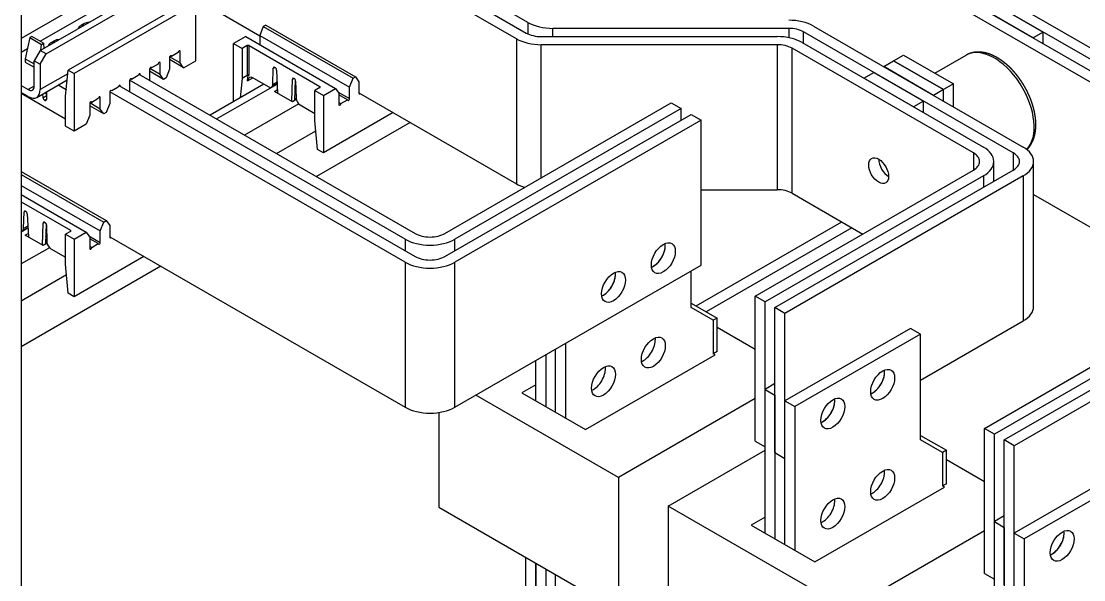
# Model space of a CAD drawing. Header units: millimetres. Extents: x -116965 to 323937, y 291661 to 566926.
# Drawn here: x -24865.7 to -24650.4, y 303472.7 to 303586 of the extents above; entities that cross this region are included whole.
import ezdxf

# ---------------------------------------------------------------- set-up
doc = ezdxf.new("R2010")
doc.units = ezdxf.units.MM
doc.layers.add('ALPHA', color=255, linetype='Continuous')

msp = doc.modelspace()

# ---------------------------------------------------------------- linework, layer by layer
at = {"layer": 'ALPHA'}
for p, q in [((-24688.934494, 303684.559812), (-24865.71119, 303582.49774)), ((-24861.87261, 303580.04825), (-24680.449213, 303684.793097)), ((-24860.660427, 303579.348396), (-24679.23703, 303684.093243)), ((-24865.71119, 303653.649585), (-24865.71119, 303187.08011)), ((-24593.980155, 303546.455248), (-24742.728029, 303632.334873)), ((-24740.849145, 303633.582946), (-24591.95985, 303547.621672)), ((-24602.061376, 303546.455248), (-24746.768639, 303630.002025)), ((-24744.889755, 303631.250099), (-24600.04107, 303547.621672)), ((-24795.397382, 303602.089506), (-24763.365201, 303583.595718)), ((-24763.041953, 303585.741938), (-24793.235656, 303603.174281)), ((-24765.385506, 303582.429294), (-24797.276266, 303600.841433)), ((-24861.87261, 303581.914528), (-24842.551147, 303593.06978)), ((-24831.568034, 303590.312779), (-24856.215756, 303576.08241)), ((-24830.355851, 303589.612924), (-24855.003573, 303575.382555)), ((-24830.355851, 303577.948687), (-24830.355851, 303589.612924)), ((-24829.149615, 303589.849643), (-24817.365289, 303583.045959)), ((-24668.731443, 303589.612924), (-24658.629918, 303583.780806)), ((-24660.650223, 303582.614382), (-24670.751749, 303588.446501)), ((-24852.942861, 303585.507113), (-24853.548953, 303585.157186)), ((-24816.665435, 303584.919714), (-24817.365289, 303583.115944)), ((-24816.166056, 303585.20803), (-24816.665435, 303584.919714)), ((-24816.665435, 303584.919714), (-24798.482689, 303574.421901)), ((-24816.166056, 303585.20803), (-24797.98331, 303574.710217)), ((-24763.041953, 303585.741938), (-24763.041953, 303583.427163)), ((-24710.197127, 303584.534066), (-24757.99119, 303584.534066)), ((-24757.99119, 303582.870995), (-24757.99119, 303584.534066)), ((-24710.197127, 303584.534066), (-24710.197127, 303582.64271)), ((-24705.146364, 303584.975767), (-24662.670528, 303560.452332)), ((-24863.970195, 303582.659), (-24864.896243, 303578.387988)), ((-24863.566134, 303582.892285), (-24863.970195, 303582.659)), ((-24863.970195, 303582.659), (-24861.586847, 303581.282973)), ((-24861.182786, 303581.516258), (-24863.566134, 303582.892285)), ((-24859.003777, 303582.007842), (-24859.609868, 303581.657915)), ((-24820.206666, 303582.875183), (-24822.678691, 303581.447959)), ((-24820.206666, 303582.875183), (-24802.023921, 303572.377369)), ((-24817.365289, 303583.115944), (-24799.182543, 303572.618131)), ((-24817.365289, 303583.115944), (-24817.365289, 303581.234713)), ((-24765.385506, 303582.429294), (-24765.385506, 303553.035418)), ((-24760.334744, 303582.870995), (-24712.540681, 303582.870995)), ((-24707.166669, 303581.476496), (-24707.166669, 303583.809344)), ((-24664.690833, 303559.285908), (-24707.166669, 303583.809344)), ((-24658.629918, 303583.780806), (-24660.650223, 303582.614382)), ((-24658.629918, 303581.447959), (-24658.629918, 303583.780806)), ((-24865.71119, 303579.698323), (-24864.454865, 303580.423663)), ((-24861.87261, 303580.04825), (-24863.084793, 303577.948687)), ((-24860.660427, 303579.348396), (-24861.87261, 303580.04825)), ((-24861.748901, 303580.119674), (-24861.586847, 303581.282973)), ((-24861.586847, 303581.282973), (-24861.182786, 303581.516258)), ((-24861.182786, 303581.516258), (-24861.133485, 303580.474984)), ((-24833.52773, 303579.849958), (-24833.72976, 303579.9666)), ((-24833.52773, 303577.517111), (-24833.52773, 303579.849958)), ((-24822.678691, 303581.447959), (-24820.957391, 303580.454166)), ((-24822.678691, 303569.783722), (-24822.678691, 303581.447959)), ((-24819.947239, 303581.037377), (-24820.957391, 303580.454166)), ((-24820.957391, 303580.454166), (-24820.957391, 303574.388762)), ((-24819.947239, 303581.037377), (-24819.947239, 303574.971974)), ((-24819.543178, 303581.037377), (-24805.207093, 303572.760435)), ((-24819.543178, 303574.971974), (-24819.543178, 303581.037377)), ((-24712.540681, 303581.221423), (-24760.334744, 303581.221423)), ((-24760.334744, 303554.22209), (-24760.334744, 303581.221423)), ((-24712.540681, 303581.221423), (-24712.540681, 303551.827546)), ((-24709.510223, 303551.102824), (-24709.510223, 303580.4967)), ((-24672.772054, 303559.285908), (-24709.510223, 303580.4967)), ((-24707.489918, 303581.663124), (-24670.751749, 303560.452332)), ((-24864.896243, 303578.387988), (-24864.917554, 303577.700438)), ((-24864.917554, 303577.700438), (-24863.084793, 303576.642293)), ((-24864.896243, 303578.387988), (-24863.084793, 303577.342147)), ((-24863.084793, 303577.948687), (-24861.87261, 303577.248833)), ((-24863.084793, 303572.816423), (-24863.084793, 303577.948687)), ((-24861.87261, 303577.248833), (-24860.660427, 303579.348396)), ((-24835.669253, 303578.613549), (-24835.669253, 303576.280702)), ((-24832.886197, 303576.604434), (-24835.669253, 303578.211232)), ((-24832.85409, 303576.574656), (-24835.669253, 303578.199991)), ((-24833.52773, 303577.517111), (-24835.644652, 303578.739317)), ((-24835.265192, 303578.846834), (-24835.467222, 303578.963476)), ((-24833.931791, 303579.616673), (-24835.265192, 303578.846834)), ((-24832.711233, 303576.588807), (-24830.355851, 303577.948687)), ((-24690.954799, 303576.782264), (-24688.934494, 303577.948687)), ((-24688.934494, 303577.948687), (-24686.914189, 303579.115111)), ((-24688.934494, 303577.948687), (-24678.832969, 303572.116569)), ((-24678.832969, 303572.116569), (-24688.934494, 303577.948687)), ((-24686.914189, 303579.115111), (-24676.812664, 303573.282993)), ((-24680.564076, 303575.448871), (-24674.243699, 303579.097943)), ((-24861.87261, 303577.248833), (-24861.87261, 303572.116569)), ((-24856.725378, 303570.777806), (-24856.215756, 303576.08241)), ((-24856.215756, 303576.08241), (-24855.003573, 303575.382555)), ((-24839.709863, 303576.280702), (-24839.709863, 303574.01784)), ((-24836.868486, 303574.188616), (-24839.709863, 303575.829086)), ((-24837.56834, 303575.184263), (-24839.685262, 303576.406469)), ((-24839.305802, 303576.513986), (-24839.507833, 303576.630629)), ((-24837.972401, 303577.283826), (-24839.305802, 303576.513986)), ((-24837.56834, 303577.517111), (-24837.77037, 303577.633753)), ((-24837.56834, 303575.184263), (-24837.56834, 303577.517111)), ((-24835.669253, 303576.280702), (-24836.369107, 303574.476932)), ((-24832.886197, 303576.604434), (-24833.52773, 303577.517111)), ((-24814.743662, 303573.101545), (-24814.640009, 303576.469108)), ((-24814.640009, 303576.469108), (-24814.347724, 303576.637859)), ((-24814.337148, 303576.631966), (-24814.27787, 303576.597742)), ((-24813.975302, 303576.092765), (-24813.752911, 303571.395677)), ((-24694.99541, 303574.449416), (-24692.975105, 303575.61584)), ((-24692.975105, 303575.61584), (-24682.873579, 303569.783722)), ((-24680.853274, 303570.950145), (-24690.954799, 303576.782264)), ((-24862.58269, 303570.547047), (-24856.404883, 303574.113806)), ((-24856.28694, 303575.341457), (-24861.87261, 303572.116569)), ((-24855.003573, 303575.382555), (-24855.003573, 303563.718318)), ((-24843.750473, 303573.947854), (-24843.750473, 303571.684992)), ((-24787.929444, 303541.789553), (-24843.743283, 303574.013688)), ((-24843.346412, 303574.181139), (-24843.548443, 303574.297781)), ((-24842.013011, 303574.950979), (-24843.346412, 303574.181139)), ((-24841.864399, 303575.261762), (-24785.909139, 303542.955977)), ((-24841.60895, 303575.184263), (-24841.81098, 303575.300906)), ((-24841.60895, 303575.114278), (-24841.60895, 303575.184263)), ((-24836.868486, 303574.188616), (-24837.56834, 303575.184263)), ((-24836.369107, 303574.476932), (-24836.868486, 303574.188616)), ((-24820.956886, 303574.388471), (-24821.33298, 303570.473751)), ((-24819.947239, 303574.971974), (-24820.957391, 303574.388762)), ((-24820.957391, 303574.388762), (-24820.956886, 303574.388471)), ((-24819.932452, 303574.979928), (-24820.956886, 303574.388471)), ((-24819.858791, 303573.900794), (-24819.751243, 303575.020252)), ((-24819.858791, 303573.900794), (-24818.779956, 303574.52366)), ((-24818.653248, 303574.458173), (-24815.551291, 303572.667258)), ((-24813.857891, 303573.612945), (-24814.743662, 303573.101545)), ((-24810.908074, 303569.75321), (-24810.769173, 303574.234364)), ((-24810.769173, 303574.234364), (-24810.476963, 303574.403072)), ((-24810.466314, 303574.397139), (-24810.413123, 303574.366429)), ((-24810.178043, 303574.101608), (-24810.307419, 303569.927737)), ((-24810.110262, 303573.853857), (-24810.006609, 303570.366607)), ((-24799.182543, 303572.618131), (-24798.482689, 303574.421901)), ((-24798.482689, 303574.421901), (-24797.98331, 303574.710217)), ((-24797.98331, 303574.710217), (-24797.283456, 303573.714569)), ((-24797.283456, 303573.714569), (-24797.283456, 303571.381722)), ((-24684.893884, 303568.617298), (-24694.99541, 303574.449416)), ((-24865.71119, 303572.933066), (-24864.296976, 303572.116569)), ((-24864.296976, 303570.716861), (-24865.71119, 303571.533357)), ((-24856.724873, 303566.11182), (-24865.71119, 303571.300072)), ((-24863.084793, 303572.816423), (-24864.296976, 303572.116569)), ((-24861.282596, 303570.473221), (-24861.320592, 303571.275721)), ((-24860.7145, 303571.625648), (-24860.676504, 303570.823148)), ((-24860.568234, 303571.710094), (-24860.617889, 303570.096877)), ((-24856.604649, 303572.107812), (-24858.242008, 303573.053142)), ((-24856.597188, 303572.11212), (-24856.604649, 303572.107812)), ((-24847.791083, 303571.615007), (-24847.791083, 303569.282159)), ((-24787.929444, 303537.123858), (-24847.783893, 303571.680841)), ((-24847.387022, 303571.848292), (-24847.589053, 303571.964934)), ((-24846.053621, 303572.618131), (-24847.387022, 303571.848292)), ((-24845.90501, 303572.928914), (-24785.909139, 303538.290282)), ((-24845.64956, 303572.851416), (-24845.851591, 303572.968058)), ((-24845.64956, 303572.781431), (-24845.64956, 303572.851416)), ((-24816.542503, 303573.239534), (-24827.45215, 303566.940846)), ((-24826.11321, 303566.167808), (-24813.840861, 303573.253252)), ((-24813.841552, 303573.267857), (-24814.979863, 303572.610653)), ((-24814.39544, 303571.766642), (-24813.787104, 303572.117865)), ((-24810.758891, 303569.667079), (-24814.39544, 303571.766642)), ((-24810.038235, 303571.430622), (-24810.256921, 303571.55688)), ((-24810.049924, 303571.823889), (-24810.245151, 303571.936603)), ((-24805.207093, 303572.52715), (-24806.217245, 303571.943938)), ((-24806.217245, 303571.943938), (-24804.495945, 303570.950145)), ((-24806.217245, 303565.878535), (-24806.217245, 303571.943938)), ((-24805.207093, 303572.760435), (-24805.207093, 303572.52715)), ((-24804.495945, 303570.950145), (-24802.023921, 303572.377369)), ((-24802.023921, 303572.377369), (-24801.324066, 303571.381722)), ((-24801.489654, 303571.617295), (-24799.182543, 303570.285284)), ((-24801.324066, 303571.381722), (-24801.324066, 303569.048875)), ((-24799.182543, 303570.285284), (-24799.182543, 303572.618131)), ((-24797.283456, 303571.451708), (-24765.385506, 303553.035418)), ((-24678.832969, 303572.116569), (-24680.853274, 303570.950145)), ((-24676.812664, 303573.282993), (-24678.832969, 303572.116569)), ((-24678.832969, 303569.783722), (-24678.832969, 303572.116569)), ((-24678.832969, 303569.783722), (-24678.832969, 303572.116569)), ((-24676.812664, 303568.617298), (-24676.812664, 303573.282993)), ((-24860.676504, 303570.823148), (-24861.282596, 303570.473221)), ((-24860.980028, 303569.968243), (-24860.615368, 303570.17878)), ((-24860.92075, 303569.934019), (-24860.980028, 303569.968243)), ((-24860.617513, 303570.109093), (-24860.92075, 303569.934019)), ((-24860.694494, 303571.203099), (-24860.585772, 303571.140328)), ((-24856.724873, 303570.777515), (-24856.725378, 303570.777806)), ((-24856.724873, 303564.712111), (-24856.724873, 303570.777515)), ((-24851.831694, 303569.282159), (-24851.831694, 303566.949312)), ((-24849.69017, 303568.185721), (-24851.807093, 303569.407927)), ((-24851.427633, 303569.515444), (-24851.629663, 303569.632087)), ((-24850.094231, 303570.285284), (-24851.427633, 303569.515444)), ((-24849.69017, 303570.518569), (-24849.892201, 303570.635211)), ((-24849.69017, 303568.185721), (-24849.69017, 303570.518569)), ((-24847.791083, 303569.282159), (-24848.490938, 303567.47839)), ((-24822.603418, 303569.740263), (-24822.678691, 303569.783722)), ((-24809.491793, 303569.232215), (-24820.456356, 303562.901822)), ((-24809.97483, 303570.119757), (-24810.758891, 303569.667079)), ((-24809.98144, 303570.151357), (-24810.294878, 303570.33232)), ((-24804.495945, 303570.950145), (-24804.495945, 303559.285908)), ((-24799.586604, 303570.051999), (-24801.324066, 303571.055123)), ((-24801.324066, 303569.515444), (-24800.920005, 303569.282159)), ((-24800.920005, 303569.282159), (-24799.586604, 303570.051999)), ((-24779.848223, 303542.955977), (-24733.987298, 303569.433795)), ((-24733.987298, 303569.433795), (-24731.966993, 303568.267371)), ((-24682.873579, 303569.783722), (-24684.893884, 303568.617298)), ((-24682.873579, 303567.450874), (-24682.873579, 303569.783722)), ((-24851.831694, 303566.949312), (-24852.531548, 303565.145543)), ((-24848.990316, 303567.190074), (-24851.831694, 303568.830544)), ((-24848.990316, 303567.190074), (-24849.69017, 303568.185721)), ((-24848.490938, 303567.47839), (-24848.990316, 303567.190074)), ((-24809.198979, 303568.999748), (-24806.217245, 303567.278244)), ((-24790.35381, 303567.450874), (-24804.495945, 303559.285908)), ((-24779.848223, 303538.290282), (-24729.946688, 303567.100947)), ((-24731.966993, 303568.267371), (-24777.827918, 303541.789553)), ((-24731.966993, 303565.934523), (-24731.966993, 303568.267371)), ((-24729.946688, 303567.100947), (-24727.926383, 303565.934523)), ((-24852.531548, 303565.145543), (-24855.003573, 303563.718318)), ((-24806.217245, 303565.879119), (-24806.217751, 303565.878827)), ((-24805.708128, 303559.985763), (-24806.217751, 303565.878827)), ((-24806.217751, 303565.878827), (-24806.217245, 303565.878535)), ((-24786.919291, 303565.467954), (-24805.910159, 303554.503571)), ((-24727.926383, 303565.934523), (-24777.827918, 303537.123858)), ((-24727.926383, 303536.540647), (-24727.926383, 303565.934523)), ((-24855.003573, 303563.718318), (-24856.724873, 303564.712111)), ((-24813.991379, 303559.169266), (-24806.034779, 303563.763012)), ((-24804.495945, 303559.285908), (-24805.708128, 303559.985763)), ((-24672.772054, 303559.285908), (-24672.772054, 303555.786637)), ((-24664.690833, 303559.285908), (-24664.690833, 303555.786637)), ((-24668.659654, 303553.495238), (-24668.659654, 303557.536273)), ((-24660.578434, 303528.142396), (-24660.578434, 303557.536273)), ((-24865.71119, 303555.491742), (-24848.490938, 303545.549625)), ((-24865.71119, 303554.915109), (-24848.990316, 303545.261308)), ((-24717.016735, 303530.241959), (-24672.772054, 303555.786637)), ((-24670.751749, 303554.620214), (-24714.99643, 303529.075535)), ((-24712.976125, 303527.909111), (-24664.690833, 303555.786637)), ((-24662.670528, 303554.620214), (-24710.95582, 303526.742688)), ((-24670.751749, 303554.620214), (-24670.751749, 303552.287366)), ((-24662.670528, 303554.620214), (-24662.670528, 303525.226337)), ((-24865.71119, 303552.707279), (-24849.69017, 303543.457539)), ((-24865.71119, 303550.826047), (-24852.531548, 303543.216777)), ((-24727.926383, 303551.827546), (-24712.540681, 303551.827546)), ((-24709.510223, 303551.102824), (-24695.19744, 303542.839334)), ((-24660.578434, 303550.84621), (-24624.486762, 303530.008674)), ((-24865.71119, 303549.371307), (-24855.71472, 303543.599843)), ((-24865.251289, 303543.940953), (-24865.147636, 303547.308516)), ((-24865.147636, 303547.308516), (-24864.855351, 303547.477267)), ((-24864.844775, 303547.471374), (-24864.785497, 303547.43715)), ((-24864.482929, 303546.932173), (-24864.260538, 303542.235085)), ((-24848.990316, 303545.261308), (-24848.490938, 303545.549625)), ((-24848.490938, 303545.549625), (-24847.791083, 303544.553977)), ((-24865.71119, 303543.305904), (-24864.348488, 303544.09266)), ((-24864.349179, 303544.107265), (-24865.48749, 303543.450061)), ((-24864.365518, 303544.452353), (-24865.251289, 303543.940953)), ((-24861.415701, 303540.592618), (-24861.2768, 303545.073772)), ((-24861.2768, 303545.073772), (-24860.984591, 303545.242479)), ((-24860.973941, 303545.236547), (-24860.92075, 303545.205837)), ((-24860.68567, 303544.941016), (-24860.815046, 303540.767145)), ((-24860.617889, 303544.693265), (-24860.514236, 303541.206014)), ((-24855.71472, 303543.366558), (-24856.724873, 303542.783346)), ((-24855.71472, 303543.599843), (-24855.71472, 303543.366558)), ((-24849.69017, 303543.457539), (-24848.990316, 303545.261308)), ((-24849.69017, 303541.124692), (-24849.69017, 303543.457539)), ((-24847.791083, 303544.553977), (-24847.791083, 303542.22113)), ((-24728.936537, 303528.259038), (-24699.440081, 303545.288824)), ((-24697.419776, 303544.122401), (-24726.916231, 303527.092614)), ((-24864.903068, 303542.60605), (-24864.294731, 303542.957273)), ((-24861.266518, 303540.506487), (-24864.903068, 303542.60605)), ((-24860.489067, 303540.990764), (-24860.802506, 303541.171728)), ((-24860.545862, 303542.270029), (-24860.764548, 303542.396288)), ((-24860.557551, 303542.663297), (-24860.752778, 303542.776011)), ((-24856.724873, 303536.717943), (-24856.724873, 303542.783346)), ((-24856.724873, 303542.783346), (-24855.003573, 303541.789553)), ((-24855.003573, 303541.789553), (-24852.531548, 303543.216777)), ((-24855.003573, 303541.789553), (-24855.003573, 303530.125316)), ((-24852.531548, 303543.216777), (-24851.831694, 303542.22113)), ((-24851.997281, 303542.456703), (-24849.69017, 303541.124692)), ((-24851.831694, 303542.22113), (-24851.831694, 303539.888283)), ((-24850.094231, 303540.891407), (-24851.831694, 303541.894531)), ((-24847.791083, 303542.291115), (-24787.929444, 303507.729981)), ((-24787.929444, 303541.789553), (-24787.929444, 303539.456706)), ((-24777.827918, 303539.456706), (-24777.827918, 303541.789553)), ((-24670.549718, 303503.414214), (-24602.061376, 303542.955977)), ((-24600.04107, 303541.789553), (-24668.529413, 303502.24779)), ((-24666.509108, 303501.081366), (-24593.980155, 303542.955977)), ((-24591.95985, 303541.789553), (-24664.488803, 303499.914943)), ((-24859.999421, 303540.071623), (-24865.71119, 303536.773931)), ((-24860.482457, 303540.959165), (-24861.266518, 303540.506487)), ((-24859.706606, 303539.839156), (-24856.724873, 303538.117651)), ((-24851.831694, 303540.354852), (-24851.427633, 303540.121567)), ((-24851.427633, 303540.121567), (-24850.094231, 303540.891407)), ((-24840.861437, 303538.290282), (-24855.003573, 303530.125316)), ((-24787.929444, 303537.123858), (-24787.929444, 303507.729981)), ((-24777.827918, 303507.729981), (-24777.827918, 303537.123858)), ((-24837.426918, 303536.307362), (-24865.71119, 303519.97743)), ((-24856.724873, 303536.718527), (-24856.725378, 303536.718235)), ((-24856.725378, 303536.718235), (-24856.724873, 303536.717943)), ((-24856.215756, 303530.82517), (-24856.725378, 303536.718235)), ((-24777.827918, 303507.729981), (-24727.926383, 303536.540647)), ((-24729.946688, 303527.909111), (-24729.946688, 303535.374223)), ((-24865.71119, 303529.30882), (-24856.542406, 303534.602419)), ((-24855.003573, 303530.125316), (-24856.215756, 303530.82517)), ((-24729.946688, 303528.842249), (-24724.693896, 303525.809548)), ((-24717.016735, 303500.848082), (-24717.016735, 303530.241959)), ((-24714.99643, 303529.075535), (-24717.016735, 303530.241959)), ((-24714.99643, 303499.681658), (-24714.99643, 303529.075535)), ((-24725.502018, 303525.342978), (-24729.946689, 303527.90911)), ((-24712.976125, 303498.515234), (-24712.976125, 303527.909111)), ((-24710.95582, 303526.742688), (-24712.976125, 303527.909111)), ((-24710.95582, 303497.348811), (-24710.95582, 303526.742688)), ((-24724.693896, 303525.809548), (-24725.502018, 303525.342978)), ((-24725.502018, 303525.342978), (-24725.502018, 303518.577721)), ((-24724.693896, 303519.04429), (-24724.693896, 303525.809548)), ((-24724.693896, 303523.94327), (-24717.016735, 303519.510859)), ((-24683.479671, 303513.212173), (-24662.670528, 303525.226337)), ((-24685.499976, 303523.709986), (-24710.95582, 303509.013048)), ((-24683.479671, 303522.543562), (-24708.935515, 303507.846624)), ((-24683.479671, 303522.543562), (-24685.499976, 303523.709986)), ((-24683.479671, 303501.081366), (-24683.479671, 303522.543562)), ((-24755.402532, 303520.677284), (-24755.402532, 303505.513775)), ((-24759.443142, 303518.344437), (-24759.443142, 303507.846622)), ((-24757.422837, 303506.680198), (-24757.422837, 303519.510861)), ((-24751.361923, 303503.180928), (-24725.097957, 303518.344436)), ((-24724.693896, 303519.04429), (-24725.502018, 303518.577721)), ((-24725.097957, 303518.344436), (-24725.502018, 303518.577721)), ((-24761.463447, 303509.013046), (-24761.463447, 303517.178013)), ((-24761.463447, 303512.279034), (-24764.291875, 303510.64604)), ((-24712.976125, 303512.512319), (-24714.99643, 303511.345895)), ((-24714.99643, 303482.185301), (-24714.99643, 303511.345895)), ((-24714.99643, 303511.345895), (-24712.976125, 303510.179471)), ((-24744.694916, 303493.499611), (-24773.585279, 303510.17947)), ((-24764.291875, 303510.64604), (-24751.361923, 303503.180928)), ((-24717.016735, 303509.479617), (-24744.694916, 303493.499611)), ((-24712.976125, 303510.179471), (-24712.976125, 303481.018877)), ((-24710.95582, 303479.852454), (-24710.95582, 303509.013048)), ((-24710.95582, 303509.013048), (-24708.935515, 303507.846624)), ((-24781.060408, 303506.657963), (-24781.060408, 303487.434208)), ((-24708.935515, 303507.846624), (-24708.935515, 303478.68603)), ((-24668.529413, 303502.24779), (-24670.549718, 303503.414214)), ((-24670.549718, 303474.020337), (-24670.549718, 303503.414214)), ((-24717.016735, 303500.848082), (-24714.99643, 303499.681658)), ((-24679.035001, 303498.515233), (-24683.479672, 303501.081366)), ((-24683.479671, 303502.014504), (-24678.226879, 303498.981803)), ((-24668.529413, 303472.853913), (-24668.529413, 303502.24779)), ((-24664.488803, 303499.914943), (-24666.509108, 303501.081366)), ((-24666.509108, 303471.68749), (-24666.509108, 303501.081366)), ((-24734.593391, 303487.667493), (-24714.99643, 303498.981803)), ((-24712.976125, 303498.515234), (-24710.95582, 303497.348811)), ((-24678.226879, 303498.981803), (-24679.035001, 303498.515233)), ((-24679.035001, 303498.515233), (-24679.035001, 303491.749976)), ((-24678.226879, 303492.216545), (-24678.226879, 303498.981803)), ((-24664.488803, 303470.521066), (-24664.488803, 303499.914943)), ((-24678.226879, 303497.115525), (-24670.549718, 303492.683114)), ((-24642.467477, 303494.899321), (-24664.488803, 303482.185303)), ((-24744.694916, 303493.499611), (-24744.694916, 303466.438582)), ((-24678.226879, 303492.216545), (-24679.035001, 303491.749976)), ((-24678.63094, 303491.516691), (-24679.035001, 303491.749976)), ((-24642.467477, 303492.566474), (-24662.468498, 303481.018879)), ((-24704.894906, 303476.353183), (-24678.63094, 303491.516691)), ((-24781.060408, 303487.434208), (-24744.694916, 303466.438582)), ((-24698.227899, 303466.671867), (-24734.593391, 303487.667493)), ((-24734.593391, 303487.667493), (-24734.593391, 303460.606464)), ((-24714.99643, 303485.451289), (-24717.824858, 303483.818295)), ((-24666.509108, 303485.684574), (-24668.529413, 303484.51815)), ((-24717.824858, 303483.818295), (-24704.894906, 303476.353183)), ((-24668.529413, 303455.357556), (-24668.529413, 303484.51815)), ((-24668.529413, 303484.51815), (-24666.509108, 303483.351726)), ((-24666.509108, 303483.351726), (-24666.509108, 303454.191133)), ((-24670.549718, 303482.651872), (-24698.227899, 303466.671867)), ((-24664.488803, 303453.024709), (-24664.488803, 303482.185303)), ((-24664.488803, 303482.185303), (-24662.468498, 303481.018879)), ((-24662.468498, 303481.018879), (-24662.468498, 303451.858285)), ((-24763.483752, 303454.899291), (-24763.483752, 303477.286322)), ((-24761.463447, 303476.119898), (-24761.463447, 303453.896167)), ((-24761.463447, 303458.39026), (-24761.463447, 303476.119898)), ((-24759.443142, 303474.953474), (-24759.443142, 303452.566444)), ((-24759.443142, 303474.953474), (-24759.443142, 303457.223836)), ((-24757.422837, 303451.563319), (-24757.422837, 303473.787051)), ((-24757.422837, 303456.057412), (-24757.422837, 303473.787051)), ((-24670.549718, 303474.020337), (-24668.529413, 303472.853913))]:
    msp.add_line(p, q, dxfattribs=at)
for centre, major_axis, start_param, end_param in [((-24851.771085, 303584.130733), (-2.514286, 0), 5.4977871438, 6.048268686), ((-24851.771085, 303584.830587), (-1.657143, 0), 4.8150711722, 6.1805031154), ((-24757.99119, 303588.657997), (-7.142857, 0), 0.7853981634, 1.5707963268), ((-24710.197127, 303582.059708), (-7.142857, 0), 3.926990817, 4.7123889804), ((-24710.197127, 303582.059708), (-4.285714, 0), 3.926990817, 4.7123889804), ((-24857.832, 303581.331316), (-1.657143, 0), 4.8150711722, 6.1805031154), ((-24760.334744, 303585.345354), (-7.142857, 0), 0.7853981634, 1.5707963268), ((-24760.334744, 303585.345354), (-4.285714, 0), 0.7853981634, 1.5707963268), ((-24712.540681, 303578.747065), (-7.142857, 0), 3.926990817, 4.7123889804), ((-24857.832, 303580.631462), (-2.514286, 0), 5.4977871438, 6.048268686), ((-24833.72976, 303579.733316), (0.142857, 0.247436), 5.4977871438, 8.6393797974), ((-24819.745208, 303580.920735), (-0.285714, 0), 3.926990817, 5.4977871438), ((-24712.540681, 303578.747065), (-4.285714, 0), 3.926990817, 4.7123889804), ((-24668.529413, 303569.20051), (-5.714286, 9.897433), 3.3054302174, 6.2831853072), ((-24837.77037, 303577.400468), (0.142857, 0.247436), 5.4977871438, 8.6393797974), ((-24835.467222, 303578.730191), (0.142857, 0.247436), 5.4977871438, 8.6393797974), ((-24839.507833, 303576.397344), (0.142857, 0.247436), 5.4977871438, 8.6393797974), ((-24832.711233, 303576.822092), (0.142857, 0.247436), 2.8797932658, 3.926990817), ((-24814.337148, 303576.282039), (-0.214286, 0.371154), 5.4977871438, 7.0336768855), ((-24814.27787, 303576.247815), (-0.214286, 0.371154), 3.9831392608, 5.4977871438), ((-24843.548443, 303574.064497), (0.142857, 0.247436), 5.4977871438, 8.6393797974), ((-24841.81098, 303575.067621), (0.142857, 0.247436), 5.4977871438, 8.6393797974), ((-24819.745208, 303574.855332), (-0.285714, 0), 5.427038432, 5.4977871438), ((-24819.745208, 303574.855332), (-0.285714, 0), 3.926990817, 5.427038432), ((-24818.653248, 303573.058465), (-0.857143, 1.484615), 5.4977871438, 6.9638637155), ((-24810.466314, 303574.047212), (-0.214286, 0.371154), 5.4977871438, 7.0334352906), ((-24810.413123, 303574.016502), (-0.214286, 0.371154), 3.961897402, 5.4977871438), ((-24864.296976, 303573.516277), (-0.857143, 1.484615), 2.3561944902, 3.926990817), ((-24864.296976, 303573.516277), (-1.714286, 2.96923), 2.3561944902, 3.926990817), ((-24856.604649, 303573.507521), (-0.857143, 1.484615), 2.3561944902, 2.3617043931), ((-24847.589053, 303571.731649), (0.142857, 0.247436), 5.4977871438, 8.6393797974), ((-24845.851591, 303572.734774), (0.142857, 0.247436), 5.4977871438, 8.6393797974), ((-24815.551291, 303573.600396), (-0.571429, 0.989743), 2.3561944902, 3.8920842319), ((-24805.409123, 303572.643793), (-0.285714, 0), 2.3561944902, 3.926990817), ((-24797.081426, 303571.498364), (0.142857, 0.247436), 2.3561944902, 4.1945832121), ((-24860.980028, 303570.31817), (-0.214286, 0.371154), 0.8415466072, 2.3561944902), ((-24860.92075, 303570.283946), (-0.214286, 0.371154), 2.3561944902, 3.8920842319), ((-24860.373936, 303570.668098), (-0.214286, 0.371154), 0.8415466072, 1.4978383998), ((-24851.629663, 303569.398802), (0.142857, 0.247436), 5.4977871438, 8.6393797974), ((-24849.892201, 303570.401926), (0.142857, 0.247436), 5.4977871438, 8.6393797974), ((-24809.198979, 303569.932887), (-0.571429, 0.989743), 0.8203047484, 2.3561944902), ((-24801.122036, 303569.165517), (0.142857, 0.247436), 2.3561944902, 5.4977871438), ((-24799.384574, 303570.168641), (0.142857, 0.247436), 2.3561944902, 5.4977871438), ((-24691.964952, 303555.669995), (-1.428571, 2.474358), 0.7853981634, 7.0685834706), ((-24675.802511, 303557.536273), (-4.285714, 0), 2.3561944902, 3.926990817), ((-24675.802511, 303557.536273), (-7.142857, 0), 2.3561944902, 3.926990817), ((-24667.721291, 303557.536273), (-4.285714, 0), 2.3561944902, 3.926990817), ((-24667.721291, 303557.536273), (-7.142857, 0), 2.3561944902, 3.926990817), ((-24689.944647, 303556.836419), (-1.428571, 2.474358), 0.7853981634, 2.3561944902), ((-24689.944647, 303556.836419), (-1.428571, 2.474358), 0.7853981634, 2.3561944902), ((-24760.334744, 303555.951477), (-7.142857, 0), 0.7853981634, 1.086453389), ((-24712.540681, 303549.353188), (-4.285714, 0), 3.926990817, 4.7123889804), ((-24864.844775, 303547.121447), (-0.214286, 0.371154), 5.4977871438, 7.0336768855), ((-24864.785497, 303547.087223), (-0.214286, 0.371154), 3.9831392608, 5.4977871438), ((-24866.058919, 303544.439804), (-0.571429, 0.989743), 2.8010114092, 3.8920842319), ((-24860.973941, 303544.88662), (-0.214286, 0.371154), 5.4977871438, 7.0334352906), ((-24860.92075, 303544.85591), (-0.214286, 0.371154), 3.961897402, 5.4977871438), ((-24855.916751, 303543.4832), (-0.285714, 0), 2.3561944902, 3.926990817), ((-24859.706606, 303540.772295), (-0.571429, 0.989743), 0.8203047484, 2.3561944902), ((-24849.892201, 303541.008049), (0.142857, 0.247436), 2.3561944902, 5.4977871438), ((-24847.589053, 303542.337772), (0.142857, 0.247436), 2.3561944902, 4.1945832121), ((-24782.878681, 303544.705612), (-7.142857, 0), 0.7853981634, 2.3561944902), ((-24782.878681, 303544.705612), (-4.285714, 0), 0.7853981634, 2.3561944902), ((-24735.603542, 303537.940355), (1.714286, 2.96923), 2.3561944902, 8.6393797974), ((-24851.629663, 303540.004925), (0.142857, 0.247436), 2.3561944902, 5.4977871438), ((-24737.623847, 303539.106779), (1.714286, 2.96923), 3.7717298997, 5.6530480611), ((-24737.623847, 303539.106779), (1.714286, 2.96923), 3.926990817, 5.6530480611), ((-24782.878681, 303540.039918), (-7.142857, 0), 0.7853981634, 2.3561944902), ((-24782.878681, 303540.039918), (-4.285714, 0), 0.7853981634, 2.3561944902), ((-24745.705067, 303532.108237), (1.714286, 2.96923), 2.3561944902, 8.6393797974), ((-24747.725372, 303533.27466), (1.714286, 2.96923), 3.7717298997, 5.6530480611), ((-24747.725372, 303533.27466), (1.714286, 2.96923), 3.926990817, 5.6530480611), ((-24737.623847, 303539.106779), (1.714286, 2.96923), 3.7717298997, 3.926990817), ((-24747.725372, 303533.27466), (1.714286, 2.96923), 3.7717298997, 3.926990817), ((-24667.721291, 303528.142396), (-7.142857, 0), 2.3561944902, 3.1415926536), ((-24737.623847, 303518.811007), (1.714286, 2.96923), 2.3561944902, 8.6393797974), ((-24739.644152, 303519.97743), (1.714286, 2.96923), 3.926990817, 5.6530480611), ((-24747.725372, 303512.978888), (1.714286, 2.96923), 2.3561944902, 8.6393797974), ((-24749.745678, 303514.145312), (1.714286, 2.96923), 3.926990817, 5.6530480611), ((-24739.644152, 303519.97743), (1.714286, 2.96923), 3.7717298997, 3.926990817), ((-24691.15683, 303512.279034), (1.714286, 2.96923), 2.3561944902, 8.6393797974), ((-24693.177135, 303513.445458), (1.714286, 2.96923), 3.7717298997, 5.6530480611), ((-24693.177135, 303513.445458), (1.714286, 2.96923), 3.926990817, 5.6530480611), ((-24749.745678, 303514.145312), (1.714286, 2.96923), 3.7717298997, 3.926990817), ((-24701.258355, 303506.446915), (1.714286, 2.96923), 2.3561944902, 8.6393797974), ((-24703.27866, 303507.613339), (1.714286, 2.96923), 3.7717298997, 5.6530480611), ((-24703.27866, 303507.613339), (1.714286, 2.96923), 3.926990817, 5.6530480611), ((-24693.177135, 303513.445458), (1.714286, 2.96923), 3.7717298997, 3.926990817), ((-24782.878681, 303510.646041), (-7.142857, 0), 0.7853981634, 2.3561944902), ((-24703.27866, 303507.613339), (1.714286, 2.96923), 3.7717298997, 3.926990817), ((-24691.15683, 303491.983262), (1.714286, 2.96923), 2.3561944902, 8.6393797974), ((-24693.177135, 303493.149685), (1.714286, 2.96923), 3.926990817, 5.6530480611), ((-24701.258355, 303486.151143), (1.714286, 2.96923), 2.3561944902, 8.6393797974), ((-24693.177135, 303493.149685), (1.714286, 2.96923), 3.7717298997, 3.926990817), ((-24703.27866, 303487.317567), (1.714286, 2.96923), 3.926990817, 5.6530480611), ((-24703.27866, 303487.317567), (1.714286, 2.96923), 3.7717298997, 3.926990817), ((-24654.791338, 303479.619171), (1.714286, 2.96923), 2.3561944902, 8.6393797974), ((-24656.811643, 303480.785594), (1.714286, 2.96923), 3.7717298997, 5.6530480611), ((-24656.811643, 303480.785594), (1.714286, 2.96923), 3.926990817, 5.6530480611), ((-24656.811643, 303480.785594), (1.714286, 2.96923), 3.7717298997, 3.926990817)]:
    msp.add_ellipse(centre, major_axis=major_axis, ratio=0.5773502692, start_param=start_param, end_param=end_param, dxfattribs=at)
msp.add_open_spline([(-24661.939998, 303559.958191), (-24661.919364, 303559.977917), (-24661.838931, 303560.057119), (-24661.760281, 303560.13828), (-24661.683435, 303560.221356), (-24661.608412, 303560.3063), (-24661.535226, 303560.393069), (-24661.463893, 303560.481617), (-24661.394424, 303560.5719), (-24661.326826, 303560.663876), (-24661.261107, 303560.7575), (-24661.195257, 303560.855813), (-24661.131416, 303560.955793), (-24661.069586, 303561.057396), (-24661.009767, 303561.160581), (-24660.951957, 303561.265305), (-24660.896153, 303561.371529), (-24660.84235, 303561.479214), (-24660.790542, 303561.588323), (-24660.740723, 303561.69882), (-24660.692886, 303561.81067), (-24660.647022, 303561.92384), (-24660.603122, 303562.038296), (-24660.561179, 303562.154008), (-24660.521182, 303562.270945), (-24660.483121, 303562.389078), (-24660.446988, 303562.508379), (-24660.412771, 303562.628819), (-24660.380461, 303562.750372), (-24660.350047, 303562.873011), (-24660.321521, 303562.996712), (-24660.291754, 303563.136706), (-24660.264334, 303563.277969), (-24660.239248, 303563.420468), (-24660.216483, 303563.564169), (-24660.196024, 303563.709038), (-24660.177859, 303563.855045), (-24660.161975, 303564.002156), (-24660.14836, 303564.15034), (-24660.137, 303564.299565), (-24660.127883, 303564.449801), (-24660.120999, 303564.601014), (-24660.116334, 303564.753174), (-24660.113877, 303564.90625), (-24660.113617, 303565.060209), (-24660.115542, 303565.215021), (-24660.119641, 303565.370653), (-24660.125902, 303565.527074), (-24660.134316, 303565.684251), (-24660.14487, 303565.842152), (-24660.157553, 303566.000745), (-24660.172786, 303566.164327), (-24660.190241, 303566.328569), (-24660.209907, 303566.493434), (-24660.231771, 303566.658886), (-24660.255821, 303566.824888), (-24660.282045, 303566.991403), (-24660.310429, 303567.158395), (-24660.340962, 303567.325825), (-24660.373629, 303567.493656), (-24660.408418, 303567.661851), (-24660.445316, 303567.83037), (-24660.484308, 303567.999175), (-24660.525381, 303568.168228), (-24660.56852, 303568.33749), (-24660.613711, 303568.506921), (-24660.66094, 303568.676482), (-24660.710191, 303568.846133), (-24660.761449, 303569.015835), (-24660.814699, 303569.185547), (-24660.869924, 303569.35523), (-24660.926683, 303569.523606), (-24660.985357, 303569.691873), (-24661.045928, 303569.859993), (-24661.108381, 303570.027925), (-24661.172697, 303570.195629), (-24661.238859, 303570.363066), (-24661.306849, 303570.530196), (-24661.37665, 303570.696979), (-24661.448242, 303570.863375), (-24661.521606, 303571.029344), (-24661.596724, 303571.194845), (-24661.673576, 303571.359839), (-24661.752142, 303571.524287), (-24661.832402, 303571.688147), (-24661.914335, 303571.851381), (-24661.997921, 303572.013947), (-24662.083139, 303572.175808), (-24662.169967, 303572.336923), (-24662.258383, 303572.497252), (-24662.348366, 303572.656757), (-24662.439505, 303572.814732), (-24662.532153, 303572.971813), (-24662.626288, 303573.127959), (-24662.721886, 303573.283134), (-24662.818925, 303573.437299), (-24662.917382, 303573.590416), (-24663.017232, 303573.742447), (-24663.118453, 303573.893356), (-24663.22102, 303574.043105), (-24663.324909, 303574.191656), (-24663.430096, 303574.338974), (-24663.536556, 303574.485022), (-24663.644264, 303574.629763), (-24663.753196, 303574.773163), (-24663.863327, 303574.915184), (-24663.974631, 303575.055792), (-24664.087083, 303575.194951), (-24664.200658, 303575.332628), (-24664.315331, 303575.468787), (-24664.431074, 303575.603394), (-24664.548308, 303575.736918), (-24664.66657, 303575.868809), (-24664.785834, 303575.999037), (-24664.906073, 303576.127566), (-24665.027261, 303576.254365), (-24665.149373, 303576.379401), (-24665.272382, 303576.502641), (-24665.396261, 303576.624054), (-24665.520986, 303576.743609), (-24665.646529, 303576.861274), (-24665.772865, 303576.977019), (-24665.899967, 303577.090813), (-24666.027811, 303577.202626), (-24666.15637, 303577.312429), (-24666.285618, 303577.420191), (-24666.415531, 303577.525883), (-24666.546083, 303577.629477), (-24666.677249, 303577.730945), (-24666.809003, 303577.830256), (-24666.941321, 303577.927384), (-24667.075193, 303578.023015), (-24667.209588, 303578.116373), (-24667.344481, 303578.207428), (-24667.479848, 303578.296154), (-24667.615663, 303578.382521), (-24667.751903, 303578.466502), (-24667.888543, 303578.548069), (-24668.025561, 303578.627195), (-24668.162933, 303578.703851), (-24668.300635, 303578.778011), (-24668.438644, 303578.849645), (-24668.576937, 303578.918725), (-24668.71549, 303578.985224), (-24668.854282, 303579.049113), (-24668.993289, 303579.110363), (-24669.132488, 303579.168945), (-24669.271856, 303579.22483), (-24669.41137, 303579.277987), (-24669.551005, 303579.328387), (-24669.690739, 303579.375997), (-24669.827257, 303579.419767), (-24669.963822, 303579.460818), (-24670.10041, 303579.499121), (-24670.236997, 303579.534643), (-24670.373556, 303579.567355), (-24670.510062, 303579.597224), (-24670.646486, 303579.624218), (-24670.782799, 303579.648304), (-24670.91897, 303579.669449), (-24671.054967, 303579.687619), (-24671.190755, 303579.70278), (-24671.326297, 303579.7149), (-24671.461556, 303579.723943), (-24671.596489, 303579.729876), (-24671.731053, 303579.732667), (-24671.865201, 303579.732282), (-24671.998884, 303579.72869), (-24672.132048, 303579.72186), (-24672.264639, 303579.711763), (-24672.396597, 303579.698372), (-24672.511923, 303579.683875), (-24672.626668, 303579.666802), (-24672.740788, 303579.647139), (-24672.854235, 303579.624875), (-24672.966958, 303579.600001), (-24673.078908, 303579.572509), (-24673.190031, 303579.542394), (-24673.300274, 303579.509653), (-24673.409583, 303579.474288), (-24673.517902, 303579.436302), (-24673.625175, 303579.3957), (-24673.731346, 303579.352494), (-24673.836358, 303579.306695), (-24673.940154, 303579.25832), (-24674.04268, 303579.207387), (-24674.143879, 303579.15392), (-24674.243699, 303579.097943)], degree=1, knots=[2.4943548799, 2.4943548799, 2.4979419279, 2.5121166717, 2.5262914155, 2.5404661592, 2.554640903, 2.5688156468, 2.5829903906, 2.5971651343, 2.6113398781, 2.6255146219, 2.6401439996, 2.6547733774, 2.6694027552, 2.6840321329, 2.6986615107, 2.7132908885, 2.7279202662, 2.742549644, 2.7571790217, 2.7718083995, 2.7864377773, 2.801067155, 2.8156965328, 2.8303259106, 2.8449552883, 2.8595846661, 2.8742140439, 2.8888434216, 2.9034727994, 2.9181021771, 2.9345128744, 2.9509235717, 2.967334269, 2.9837449663, 3.0001556636, 3.0165663609, 3.0329770582, 3.0493877554, 3.0657984527, 3.08220915, 3.0986198473, 3.1150305446, 3.1314412419, 3.1478519392, 3.1642626365, 3.1806733338, 3.197084031, 3.2134947283, 3.2299054256, 3.2463161229, 3.2631722034, 3.2800282839, 3.2968843644, 3.3137404449, 3.3305965253, 3.3474526058, 3.3643086863, 3.3811647668, 3.3980208473, 3.4148769278, 3.4317330083, 3.4485890888, 3.4654451692, 3.4823012497, 3.4991573302, 3.5160134107, 3.5328694912, 3.5497255717, 3.5665816522, 3.5834377327, 3.600170791, 3.6169038494, 3.6336369078, 3.6503699662, 3.6671030246, 3.683836083, 3.7005691414, 3.7173021998, 3.7340352582, 3.7507683166, 3.767501375, 3.7842344334, 3.8009674917, 3.8177005501, 3.8344336085, 3.8511666669, 3.8678997253, 3.8846327837, 3.9013658421, 3.9180989005, 3.9347615896, 3.9514242788, 3.9680869679, 3.9847496571, 4.0014123462, 4.0180750354, 4.0347377245, 4.0514004137, 4.0680631028, 4.084725792, 4.1013884811, 4.1180511703, 4.1347138594, 4.1513765486, 4.1680392377, 4.1847019269, 4.201364616, 4.2180273052, 4.2346899943, 4.2513526835, 4.2680784906, 4.2848042978, 4.3015301049, 4.318255912, 4.3349817192, 4.3517075263, 4.3684333335, 4.3851591406, 4.4018849477, 4.4186107549, 4.435336562, 4.4520623692, 4.4687881763, 4.4855139835, 4.5022397906, 4.5189655977, 4.5356914049, 4.552417212, 4.5691430192, 4.5858688263, 4.6027221462, 4.6195754661, 4.636428786, 4.6532821059, 4.6701354258, 4.6869887457, 4.7038420656, 4.7206953855, 4.7375487054, 4.7544020253, 4.7712553452, 4.7881086651, 4.804961985, 4.8218153049, 4.8386686248, 4.8555219447, 4.8723752646, 4.8892285845, 4.9060819044, 4.9229352243, 4.9393920667, 4.955848909, 4.9723057514, 4.9887625937, 5.0052194361, 5.0216762784, 5.0381331208, 5.0545899631, 5.0710468055, 5.0875036479, 5.1039604902, 5.1204173326, 5.1368741749, 5.1533310173, 5.1697878596, 5.186244702, 5.2027015443, 5.2191583867, 5.2356152291, 5.2520720714, 5.2665258992, 5.280979727, 5.2954335548, 5.3098873826, 5.3243412103, 5.3387950381, 5.3532488659, 5.3677026937, 5.3821565215, 5.3966103493, 5.4110641771, 5.4255180048, 5.4399718326, 5.4544256604, 5.4688794882, 5.483333316, 5.4977871438, 5.4977871438], dxfattribs=at)

doc.saveas('drawing.dxf')
